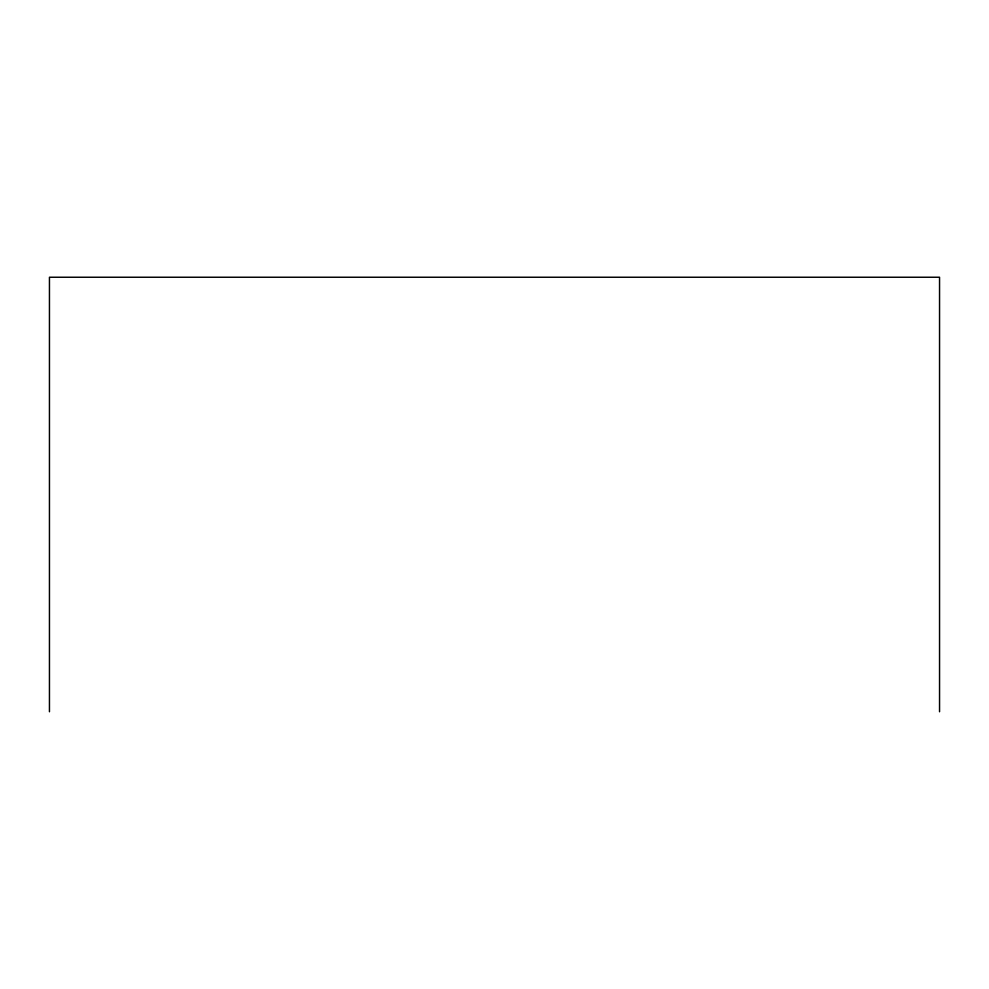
<?xml version="1.0" encoding="UTF-8"?>
<svg xmlns="http://www.w3.org/2000/svg" width="989" height="989" viewBox="0 0 989 989"><rect width="100%" height="100%" fill="white"/><g stroke="black" fill="none" stroke-linecap="round" stroke-linejoin="round"><path stroke-width="1.48" d="M939.55 711.759L939.55 277.241L49.45 277.241L49.45 711.759"/></g></svg>
